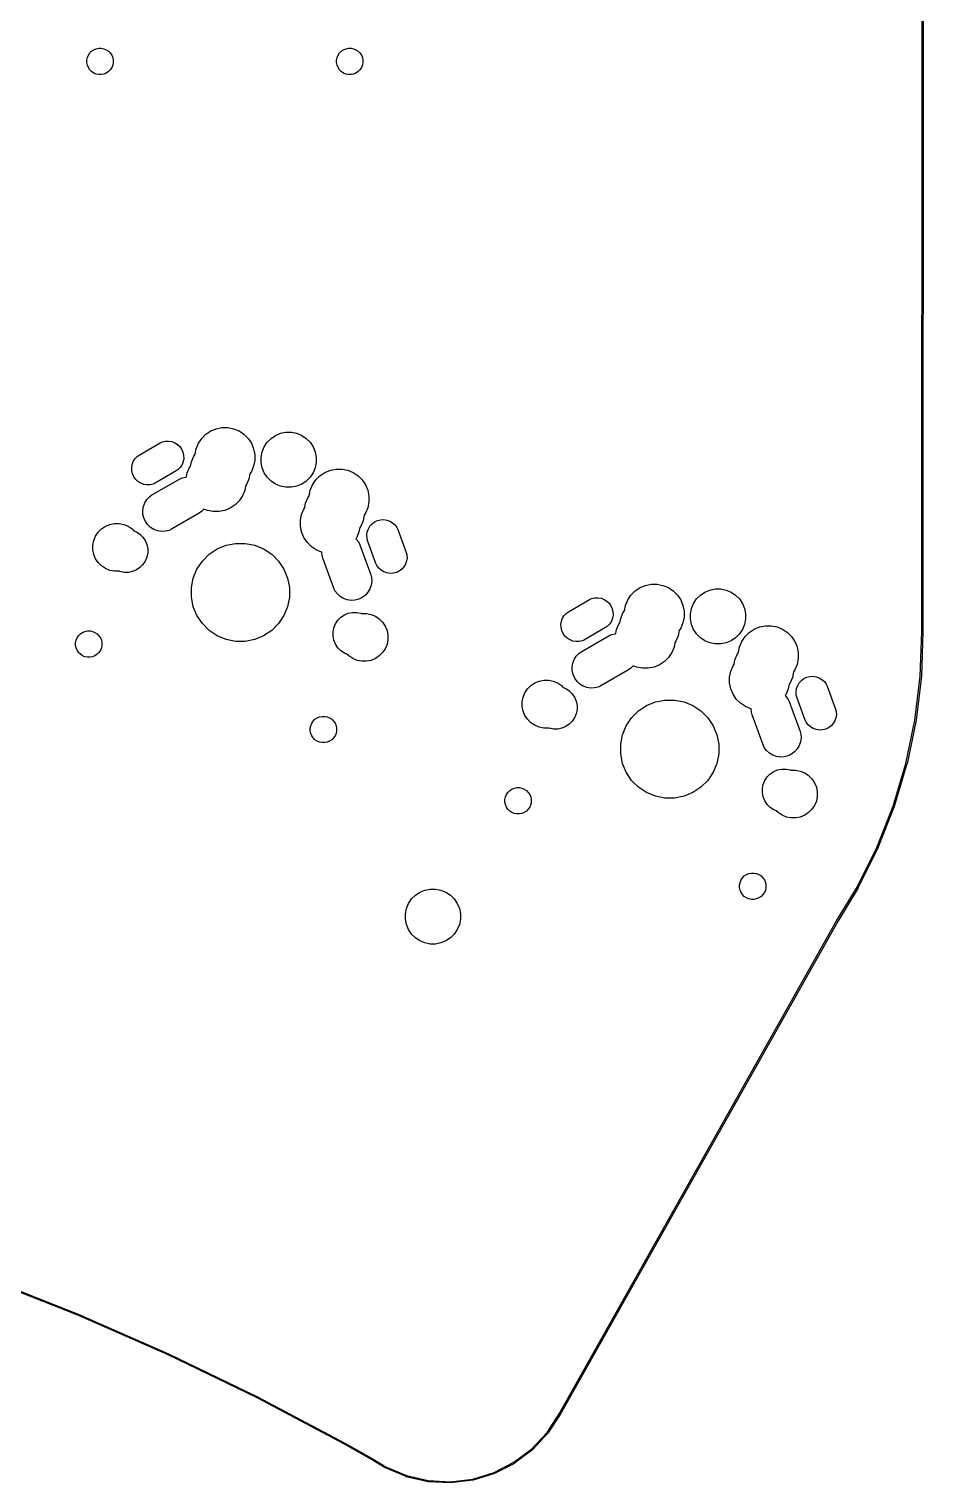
# Model space of a CAD drawing. Extents: x 38 to 192, y -155 to -33.
# Drawn here: x 154.1 to 191.5, y -154.7 to -93.9 of the extents above; entities that cross this region are included whole.
import ezdxf

# ---------------------------------------------------------------- set-up
doc = ezdxf.new("R2010")
doc.units = 0
doc.layers.add('BLACK', color=7, linetype='CONTINUOUS')

msp = doc.modelspace()

# ---------------------------------------------------------------- linework, layer by layer
at = {"layer": 'BLACK', "linetype": 'CONTINUOUS'}
for p, q in [((191.434, -119.091), (191.478, -45.3028)), ((191.528, -45.2982), (191.484, -119.093)), ((156.729, -94.8228), (156.819, -94.7626)), ((156.819, -94.7626), (156.92, -94.7211)), ((156.92, -94.7211), (157.026, -94.7)), ((157.026, -94.7), (157.134, -94.7)), ((157.134, -94.7), (157.24, -94.7211)), ((157.24, -94.7211), (157.341, -94.7626)), ((157.341, -94.7626), (157.431, -94.8228)), ((167.169, -94.8228), (167.259, -94.7626)), ((167.259, -94.7626), (167.36, -94.7211)), ((167.36, -94.7211), (167.466, -94.7)), ((167.466, -94.7), (167.574, -94.7)), ((167.574, -94.7), (167.68, -94.7211)), ((167.68, -94.7211), (167.781, -94.7626)), ((167.781, -94.7626), (167.871, -94.8228)), ((156.53, -95.1958), (156.551, -95.0896)), ((156.53, -95.3042), (156.53, -95.1958)), ((156.551, -95.4104), (156.53, -95.3042)), ((156.551, -95.0896), (156.593, -94.9895)), ((156.593, -95.5105), (156.551, -95.4104)), ((156.593, -94.9895), (156.653, -94.8994)), ((156.653, -94.8994), (156.729, -94.8228)), ((157.431, -94.8228), (157.507, -94.8994)), ((157.507, -94.8994), (157.567, -94.9895)), ((157.567, -94.9895), (157.609, -95.0896)), ((157.609, -95.4104), (157.567, -95.5105)), ((157.609, -95.0896), (157.63, -95.1958)), ((157.63, -95.3042), (157.609, -95.4104)), ((157.63, -95.1958), (157.63, -95.3042)), ((166.97, -95.1958), (166.991, -95.0896)), ((166.97, -95.3042), (166.97, -95.1958)), ((166.991, -95.4104), (166.97, -95.3042)), ((166.991, -95.0896), (167.033, -94.9895)), ((167.033, -95.5105), (166.991, -95.4104)), ((167.033, -94.9895), (167.093, -94.8994)), ((167.093, -94.8994), (167.169, -94.8228)), ((167.871, -94.8228), (167.947, -94.8994)), ((167.947, -94.8994), (168.007, -94.9895)), ((168.007, -94.9895), (168.049, -95.0896)), ((168.049, -95.4104), (168.007, -95.5105)), ((168.049, -95.0896), (168.07, -95.1958)), ((168.07, -95.3042), (168.049, -95.4104)), ((168.07, -95.1958), (168.07, -95.3042)), ((156.653, -95.6006), (156.593, -95.5105)), ((156.729, -95.6772), (156.653, -95.6006)), ((156.819, -95.7374), (156.729, -95.6772)), ((156.92, -95.7789), (156.819, -95.7374)), ((157.026, -95.8), (156.92, -95.7789)), ((157.134, -95.8), (157.026, -95.8)), ((157.24, -95.7789), (157.134, -95.8)), ((157.341, -95.7374), (157.24, -95.7789)), ((157.431, -95.6772), (157.341, -95.7374)), ((157.507, -95.6006), (157.431, -95.6772)), ((157.567, -95.5105), (157.507, -95.6006)), ((167.093, -95.6006), (167.033, -95.5105)), ((167.169, -95.6772), (167.093, -95.6006)), ((167.259, -95.7374), (167.169, -95.6772)), ((167.36, -95.7789), (167.259, -95.7374)), ((167.466, -95.8), (167.36, -95.7789)), ((167.574, -95.8), (167.466, -95.8)), ((167.68, -95.7789), (167.574, -95.8)), ((167.781, -95.7374), (167.68, -95.7789)), ((167.871, -95.6772), (167.781, -95.7374)), ((167.947, -95.6006), (167.871, -95.6772)), ((168.007, -95.5105), (167.947, -95.6006)), ((161.709, -110.7), (161.936, -110.606)), ((161.936, -110.606), (162.178, -110.558)), ((162.178, -110.558), (162.424, -110.558)), ((162.424, -110.558), (162.665, -110.606)), ((162.665, -110.606), (162.893, -110.7)), ((158.714, -111.71), (159.594, -111.202)), ((159.594, -111.202), (159.685, -111.161)), ((159.685, -111.161), (159.814, -111.131)), ((159.814, -111.131), (159.947, -111.127)), ((159.947, -111.127), (160.078, -111.148)), ((160.078, -111.148), (160.203, -111.195)), ((160.203, -111.195), (160.316, -111.265)), ((161.099, -111.443), (161.193, -111.216)), ((161.193, -111.216), (161.33, -111.011)), ((161.33, -111.011), (161.504, -110.837)), ((161.504, -110.837), (161.709, -110.7)), ((162.893, -110.7), (163.097, -110.837)), ((163.097, -110.837), (163.272, -111.011)), ((163.272, -111.011), (163.408, -111.216)), ((163.408, -111.216), (163.503, -111.443)), ((163.949, -111.361), (164.075, -111.173)), ((164.075, -111.173), (164.235, -111.013)), ((164.235, -111.013), (164.423, -110.887)), ((164.423, -110.887), (164.632, -110.8)), ((164.632, -110.8), (164.855, -110.756)), ((164.855, -110.756), (165.081, -110.756)), ((165.081, -110.756), (165.303, -110.8)), ((165.303, -110.8), (165.513, -110.887)), ((165.513, -110.887), (165.701, -111.013)), ((165.701, -111.013), (165.861, -111.173)), ((165.861, -111.173), (165.987, -111.361)), ((158.542, -111.865), (158.633, -111.768)), ((158.633, -111.768), (158.714, -111.71)), ((160.316, -111.265), (160.413, -111.356)), ((160.413, -111.356), (160.49, -111.464)), ((160.49, -111.464), (160.545, -111.585)), ((160.545, -111.585), (160.575, -111.715)), ((160.575, -111.715), (160.58, -111.848)), ((160.9, -111.988), (160.995, -111.761)), ((160.995, -111.761), (161.053, -111.673)), ((161.053, -111.673), (161.099, -111.443)), ((163.503, -111.443), (163.551, -111.685)), ((163.551, -111.685), (163.551, -111.931)), ((163.818, -111.793), (163.862, -111.57)), ((163.818, -112.019), (163.818, -111.793)), ((163.862, -111.57), (163.949, -111.361)), ((165.987, -111.361), (166.074, -111.57)), ((166.074, -111.57), (166.118, -111.793)), ((166.118, -111.793), (166.118, -112.019)), ((158.403, -112.234), (158.425, -112.103)), ((158.408, -112.367), (158.403, -112.234)), ((158.438, -112.496), (158.408, -112.367)), ((158.425, -112.103), (158.472, -111.978)), ((158.472, -111.978), (158.542, -111.865)), ((160.269, -112.371), (159.389, -112.88)), ((160.35, -112.313), (160.269, -112.371)), ((160.441, -112.216), (160.35, -112.313)), ((160.511, -112.103), (160.441, -112.216)), ((160.558, -111.979), (160.511, -112.103)), ((160.58, -111.848), (160.558, -111.979)), ((160.729, -112.458), (160.824, -112.23)), ((160.824, -112.23), (160.864, -112.17)), ((160.864, -112.17), (160.9, -111.988)), ((163.408, -112.4), (163.35, -112.487)), ((163.503, -112.172), (163.408, -112.4)), ((163.551, -111.931), (163.503, -112.172)), ((163.862, -112.241), (163.818, -112.019)), ((163.949, -112.451), (163.862, -112.241)), ((166.074, -112.241), (165.987, -112.451)), ((166.118, -112.019), (166.074, -112.241)), ((166.277, -112.574), (166.482, -112.437)), ((166.482, -112.437), (166.71, -112.343)), ((166.71, -112.343), (166.951, -112.295)), ((166.951, -112.295), (167.197, -112.295)), ((167.197, -112.295), (167.439, -112.343)), ((167.439, -112.343), (167.666, -112.437)), ((167.666, -112.437), (167.871, -112.574)), ((158.493, -112.618), (158.438, -112.496)), ((158.57, -112.726), (158.493, -112.618)), ((158.667, -112.816), (158.57, -112.726)), ((158.78, -112.887), (158.667, -112.816)), ((158.905, -112.934), (158.78, -112.887)), ((159.036, -112.955), (158.905, -112.934)), ((159.169, -112.951), (159.036, -112.955)), ((159.298, -112.921), (159.169, -112.951)), ((159.25, -113.378), (160.402, -112.713)), ((159.389, -112.88), (159.298, -112.921)), ((160.402, -112.713), (160.513, -112.663)), ((160.513, -112.663), (160.672, -112.626)), ((160.672, -112.626), (160.696, -112.625)), ((160.696, -112.625), (160.729, -112.458)), ((163.169, -113.006), (163.133, -113.187)), ((163.21, -112.945), (163.169, -113.006)), ((163.304, -112.717), (163.21, -112.945)), ((163.35, -112.487), (163.304, -112.717)), ((164.075, -112.639), (163.949, -112.451)), ((164.235, -112.799), (164.075, -112.639)), ((164.423, -112.925), (164.235, -112.799)), ((164.632, -113.012), (164.423, -112.925)), ((164.855, -113.056), (164.632, -113.012)), ((165.303, -113.012), (165.081, -113.056)), ((165.513, -112.925), (165.303, -113.012)), ((165.701, -112.799), (165.513, -112.925)), ((165.861, -112.639), (165.701, -112.799)), ((165.987, -112.451), (165.861, -112.639)), ((165.872, -113.18), (165.967, -112.953)), ((165.967, -112.953), (166.103, -112.748)), ((166.103, -112.748), (166.277, -112.574)), ((167.871, -112.574), (168.045, -112.748)), ((168.045, -112.748), (168.182, -112.953)), ((168.182, -112.953), (168.276, -113.18)), ((158.954, -113.706), (159.04, -113.568)), ((159.04, -113.568), (159.151, -113.449)), ((159.151, -113.449), (159.25, -113.378)), ((162.902, -113.619), (162.728, -113.793)), ((163.039, -113.415), (162.902, -113.619)), ((163.133, -113.187), (163.039, -113.415)), ((165.081, -113.056), (164.855, -113.056)), ((165.674, -113.726), (165.768, -113.498)), ((165.768, -113.498), (165.827, -113.411)), ((165.827, -113.411), (165.872, -113.18)), ((168.276, -113.18), (168.324, -113.422)), ((168.324, -113.422), (168.324, -113.668)), ((158.87, -114.018), (158.896, -113.858)), ((158.875, -114.181), (158.87, -114.018)), ((158.912, -114.339), (158.875, -114.181)), ((158.896, -113.858), (158.954, -113.706)), ((161.227, -114.142), (160.075, -114.807)), ((161.326, -114.071), (161.227, -114.142)), ((161.425, -113.966), (161.326, -114.071)), ((161.567, -114.024), (161.425, -113.966)), ((161.808, -114.072), (161.567, -114.024)), ((162.054, -114.072), (161.808, -114.072)), ((162.296, -114.024), (162.054, -114.072)), ((162.523, -113.93), (162.296, -114.024)), ((162.728, -113.793), (162.523, -113.93)), ((165.455, -114.437), (165.503, -114.195)), ((165.503, -114.195), (165.597, -113.968)), ((165.597, -113.968), (165.638, -113.907)), ((165.638, -113.907), (165.674, -113.726)), ((168.124, -114.225), (168.078, -114.455)), ((168.182, -114.137), (168.124, -114.225)), ((168.276, -113.91), (168.182, -114.137)), ((168.324, -113.668), (168.276, -113.91)), ((157.005, -114.931), (157.144, -114.792)), ((157.144, -114.792), (157.308, -114.683)), ((157.308, -114.683), (157.49, -114.607)), ((157.49, -114.607), (157.683, -114.569)), ((157.683, -114.569), (157.88, -114.569)), ((157.88, -114.569), (158.073, -114.607)), ((158.073, -114.607), (158.255, -114.683)), ((158.255, -114.683), (158.419, -114.792)), ((158.419, -114.792), (158.499, -114.872)), ((158.499, -114.872), (158.603, -114.915)), ((158.979, -114.487), (158.912, -114.339)), ((159.074, -114.619), (158.979, -114.487)), ((159.193, -114.73), (159.074, -114.619)), ((159.331, -114.816), (159.193, -114.73)), ((159.483, -114.873), (159.331, -114.816)), ((159.964, -114.858), (159.805, -114.894)), ((160.075, -114.807), (159.964, -114.858)), ((165.455, -114.683), (165.455, -114.437)), ((165.503, -114.925), (165.455, -114.683)), ((167.943, -114.743), (167.907, -114.925)), ((167.984, -114.682), (167.943, -114.743)), ((168.078, -114.455), (167.984, -114.682)), ((168.255, -114.922), (168.299, -114.797)), ((168.299, -114.797), (168.367, -114.682)), ((168.367, -114.682), (168.456, -114.583)), ((168.456, -114.583), (168.562, -114.503)), ((168.562, -114.503), (168.682, -114.446)), ((168.682, -114.446), (168.811, -114.413)), ((168.811, -114.413), (168.943, -114.406)), ((168.943, -114.406), (169.075, -114.424)), ((169.075, -114.424), (169.2, -114.468)), ((169.2, -114.468), (169.315, -114.536)), ((169.315, -114.536), (169.414, -114.625)), ((169.414, -114.625), (169.494, -114.731)), ((169.494, -114.731), (169.537, -114.821)), ((169.537, -114.821), (169.884, -115.776)), ((156.782, -115.47), (156.82, -115.277)), ((156.782, -115.667), (156.782, -115.47)), ((156.82, -115.277), (156.896, -115.095)), ((156.896, -115.095), (157.005, -114.931)), ((158.603, -114.915), (158.75, -115.013)), ((158.75, -115.013), (158.875, -115.139)), ((158.875, -115.139), (158.974, -115.286)), ((158.974, -115.286), (159.042, -115.45)), ((159.042, -115.45), (159.076, -115.624)), ((159.643, -114.9), (159.483, -114.873)), ((159.805, -114.894), (159.643, -114.9)), ((161.979, -115.633), (162.352, -115.479)), ((162.352, -115.479), (162.748, -115.4)), ((162.748, -115.4), (163.152, -115.4)), ((163.152, -115.4), (163.548, -115.479)), ((163.548, -115.479), (163.921, -115.633)), ((165.597, -115.152), (165.503, -114.925)), ((165.734, -115.357), (165.597, -115.152)), ((165.908, -115.531), (165.734, -115.357)), ((167.813, -115.152), (167.779, -115.203)), ((167.779, -115.203), (167.796, -115.219)), ((167.796, -115.219), (167.894, -115.349)), ((167.907, -114.925), (167.813, -115.152)), ((167.894, -115.349), (167.947, -115.459)), ((167.947, -115.459), (168.402, -116.709)), ((168.236, -115.054), (168.255, -114.922)), ((168.243, -115.186), (168.236, -115.054)), ((168.268, -115.283), (168.243, -115.186)), ((168.616, -116.238), (168.268, -115.283)), ((156.82, -115.861), (156.782, -115.667)), ((156.896, -116.043), (156.82, -115.861)), ((157.005, -116.206), (156.896, -116.043)), ((159.042, -115.975), (158.974, -116.139)), ((159.076, -115.801), (159.042, -115.975)), ((159.076, -115.624), (159.076, -115.801)), ((161.358, -116.143), (161.643, -115.858)), ((161.643, -115.858), (161.979, -115.633)), ((163.921, -115.633), (164.257, -115.858)), ((164.257, -115.858), (164.542, -116.143)), ((166.113, -115.668), (165.908, -115.531)), ((166.34, -115.762), (166.113, -115.668)), ((166.358, -115.765), (166.34, -115.762)), ((166.366, -115.905), (166.358, -115.765)), ((166.396, -116.023), (166.366, -115.905)), ((166.851, -117.274), (166.396, -116.023)), ((169.884, -115.776), (169.909, -115.873)), ((169.916, -116.005), (169.898, -116.137)), ((169.909, -115.873), (169.916, -116.005)), ((157.144, -116.346), (157.005, -116.206)), ((157.308, -116.455), (157.144, -116.346)), ((157.49, -116.53), (157.308, -116.455)), ((157.683, -116.569), (157.49, -116.53)), ((157.88, -116.569), (157.683, -116.569)), ((157.888, -116.567), (157.88, -116.569)), ((157.914, -116.578), (157.888, -116.567)), ((158.088, -116.613), (157.914, -116.578)), ((158.265, -116.613), (158.088, -116.613)), ((158.439, -116.578), (158.265, -116.613)), ((158.603, -116.51), (158.439, -116.578)), ((158.75, -116.412), (158.603, -116.51)), ((158.875, -116.286), (158.75, -116.412)), ((158.974, -116.139), (158.875, -116.286)), ((160.979, -116.852), (161.133, -116.479)), ((161.133, -116.479), (161.358, -116.143)), ((164.542, -116.143), (164.767, -116.479)), ((164.767, -116.479), (164.921, -116.852)), ((168.659, -116.328), (168.616, -116.238)), ((168.739, -116.434), (168.659, -116.328)), ((168.838, -116.523), (168.739, -116.434)), ((168.952, -116.591), (168.838, -116.523)), ((169.078, -116.635), (168.952, -116.591)), ((169.209, -116.653), (169.078, -116.635)), ((169.342, -116.646), (169.209, -116.653)), ((169.471, -116.613), (169.342, -116.646)), ((169.591, -116.556), (169.471, -116.613)), ((169.697, -116.476), (169.591, -116.556)), ((169.786, -116.377), (169.697, -116.476)), ((169.853, -116.263), (169.786, -116.377)), ((169.898, -116.137), (169.853, -116.263)), ((160.9, -117.248), (160.979, -116.852)), ((160.9, -117.652), (160.9, -117.248)), ((164.921, -116.852), (165, -117.248)), ((165, -117.248), (165, -117.652)), ((166.904, -117.384), (166.851, -117.274)), ((168.418, -117.151), (168.364, -117.304)), ((168.402, -116.709), (168.432, -116.827)), ((168.441, -116.99), (168.418, -117.151)), ((168.432, -116.827), (168.441, -116.99)), ((179.454, -117.387), (179.659, -117.25)), ((179.659, -117.25), (179.886, -117.156)), ((179.886, -117.156), (180.128, -117.108)), ((180.128, -117.108), (180.374, -117.108)), ((180.374, -117.108), (180.615, -117.156)), ((180.615, -117.156), (180.843, -117.25)), ((180.843, -117.25), (181.047, -117.387)), ((160.979, -118.048), (160.9, -117.652)), ((165, -117.652), (164.921, -118.048)), ((167.002, -117.514), (166.904, -117.384)), ((167.123, -117.622), (167.002, -117.514)), ((167.262, -117.705), (167.123, -117.622)), ((167.416, -117.759), (167.262, -117.705)), ((167.577, -117.782), (167.416, -117.759)), ((167.739, -117.773), (167.577, -117.782)), ((167.896, -117.733), (167.739, -117.773)), ((168.043, -117.662), (167.896, -117.733)), ((168.173, -117.565), (168.043, -117.662)), ((168.281, -117.444), (168.173, -117.565)), ((168.364, -117.304), (168.281, -117.444)), ((176.664, -118.26), (177.544, -117.752)), ((177.544, -117.752), (177.635, -117.711)), ((177.635, -117.711), (177.764, -117.681)), ((177.764, -117.681), (177.897, -117.677)), ((177.897, -117.677), (178.028, -117.698)), ((178.028, -117.698), (178.153, -117.745)), ((178.153, -117.745), (178.266, -117.815)), ((178.266, -117.815), (178.363, -117.906)), ((178.363, -117.906), (178.44, -118.014)), ((179.049, -117.993), (179.143, -117.766)), ((179.143, -117.766), (179.28, -117.561)), ((179.28, -117.561), (179.454, -117.387)), ((181.047, -117.387), (181.222, -117.561)), ((181.222, -117.561), (181.358, -117.766)), ((181.358, -117.766), (181.453, -117.993)), ((181.812, -118.12), (181.899, -117.911)), ((181.899, -117.911), (182.025, -117.723)), ((182.025, -117.723), (182.185, -117.563)), ((182.185, -117.563), (182.373, -117.437)), ((182.373, -117.437), (182.582, -117.35)), ((182.582, -117.35), (182.805, -117.306)), ((182.805, -117.306), (183.031, -117.306)), ((183.031, -117.306), (183.253, -117.35)), ((183.253, -117.35), (183.463, -117.437)), ((183.463, -117.437), (183.651, -117.563)), ((183.651, -117.563), (183.811, -117.723)), ((183.811, -117.723), (183.937, -117.911)), ((183.937, -117.911), (184.024, -118.12)), ((161.133, -118.421), (160.979, -118.048)), ((161.358, -118.757), (161.133, -118.421)), ((164.767, -118.421), (164.542, -118.757)), ((164.921, -118.048), (164.767, -118.421)), ((167.025, -118.614), (167.15, -118.488)), ((167.15, -118.488), (167.297, -118.39)), ((167.297, -118.39), (167.461, -118.322)), ((167.461, -118.322), (167.635, -118.287)), ((167.635, -118.287), (167.812, -118.287)), ((167.812, -118.287), (167.986, -118.322)), ((167.986, -118.322), (168.012, -118.333)), ((168.012, -118.333), (168.02, -118.331)), ((168.02, -118.331), (168.217, -118.331)), ((168.217, -118.331), (168.41, -118.37)), ((168.41, -118.37), (168.592, -118.445)), ((168.592, -118.445), (168.756, -118.554)), ((176.422, -118.528), (176.492, -118.415)), ((176.492, -118.415), (176.583, -118.318)), ((176.583, -118.318), (176.664, -118.26)), ((178.44, -118.014), (178.495, -118.135)), ((178.495, -118.135), (178.525, -118.265)), ((178.53, -118.398), (178.508, -118.529)), ((178.525, -118.265), (178.53, -118.398)), ((178.85, -118.538), (178.945, -118.311)), ((178.945, -118.311), (179.003, -118.223)), ((179.003, -118.223), (179.049, -117.993)), ((181.453, -117.993), (181.501, -118.235)), ((181.501, -118.481), (181.453, -118.722)), ((181.501, -118.235), (181.501, -118.481)), ((181.768, -118.343), (181.812, -118.12)), ((181.768, -118.569), (181.768, -118.343)), ((184.024, -118.12), (184.068, -118.343)), ((184.068, -118.343), (184.068, -118.569)), ((156.258, -119.184), (156.348, -119.124)), ((156.348, -119.124), (156.448, -119.082)), ((156.448, -119.082), (156.554, -119.061)), ((156.554, -119.061), (156.662, -119.061)), ((156.662, -119.061), (156.769, -119.082)), ((156.769, -119.082), (156.869, -119.124)), ((156.869, -119.124), (156.959, -119.184)), ((161.643, -119.042), (161.358, -118.757)), ((161.979, -119.267), (161.643, -119.042)), ((164.257, -119.042), (163.921, -119.267)), ((164.542, -118.757), (164.257, -119.042)), ((166.824, -119.099), (166.858, -118.925)), ((166.824, -119.276), (166.824, -119.099)), ((166.858, -118.925), (166.926, -118.761)), ((166.926, -118.761), (167.025, -118.614)), ((168.756, -118.554), (168.895, -118.694)), ((168.895, -118.694), (169.004, -118.857)), ((169.004, -118.857), (169.08, -119.039)), ((169.08, -119.039), (169.118, -119.233)), ((176.353, -118.784), (176.375, -118.653)), ((176.358, -118.917), (176.353, -118.784)), ((176.388, -119.046), (176.358, -118.917)), ((176.375, -118.653), (176.422, -118.528)), ((176.443, -119.168), (176.388, -119.046)), ((178.219, -118.921), (177.339, -119.43)), ((178.3, -118.863), (178.219, -118.921)), ((178.391, -118.766), (178.3, -118.863)), ((178.461, -118.653), (178.391, -118.766)), ((178.508, -118.529), (178.461, -118.653)), ((178.646, -119.175), (178.679, -119.008)), ((178.679, -119.008), (178.774, -118.78)), ((178.774, -118.78), (178.814, -118.72)), ((178.814, -118.72), (178.85, -118.538)), ((181.3, -119.037), (181.254, -119.267)), ((181.358, -118.95), (181.3, -119.037)), ((181.453, -118.722), (181.358, -118.95)), ((181.812, -118.791), (181.768, -118.569)), ((181.899, -119.001), (181.812, -118.791)), ((182.025, -119.189), (181.899, -119.001)), ((183.937, -119.001), (183.811, -119.189)), ((184.024, -118.791), (183.937, -119.001)), ((184.068, -118.569), (184.024, -118.791)), ((184.053, -119.298), (184.227, -119.124)), ((184.227, -119.124), (184.432, -118.987)), ((184.432, -118.987), (184.66, -118.893)), ((184.66, -118.893), (184.901, -118.845)), ((184.901, -118.845), (185.147, -118.845)), ((185.147, -118.845), (185.389, -118.893)), ((185.389, -118.893), (185.616, -118.987)), ((185.616, -118.987), (185.821, -119.124)), ((185.821, -119.124), (185.995, -119.298)), ((191.371, -120.946), (191.434, -119.091)), ((191.484, -119.093), (191.421, -120.949)), ((191.484, -119.093), (191.484, -119.093)), ((156.058, -119.557), (156.079, -119.451)), ((156.058, -119.666), (156.058, -119.557)), ((156.079, -119.772), (156.058, -119.666)), ((156.079, -119.451), (156.121, -119.351)), ((156.121, -119.351), (156.181, -119.261)), ((156.181, -119.261), (156.258, -119.184)), ((156.959, -119.184), (157.036, -119.261)), ((157.036, -119.261), (157.096, -119.351)), ((157.096, -119.351), (157.137, -119.451)), ((157.137, -119.451), (157.158, -119.557)), ((157.158, -119.666), (157.137, -119.772)), ((157.158, -119.557), (157.158, -119.666)), ((162.352, -119.421), (161.979, -119.267)), ((162.748, -119.5), (162.352, -119.421)), ((163.152, -119.5), (162.748, -119.5)), ((163.548, -119.421), (163.152, -119.5)), ((163.921, -119.267), (163.548, -119.421)), ((166.858, -119.45), (166.824, -119.276)), ((166.926, -119.614), (166.858, -119.45)), ((167.025, -119.761), (166.926, -119.614)), ((169.08, -119.623), (169.004, -119.805)), ((169.118, -119.43), (169.08, -119.623)), ((169.118, -119.233), (169.118, -119.43)), ((176.52, -119.276), (176.443, -119.168)), ((176.617, -119.366), (176.52, -119.276)), ((176.73, -119.437), (176.617, -119.366)), ((176.855, -119.484), (176.73, -119.437)), ((176.986, -119.505), (176.855, -119.484)), ((177.119, -119.501), (176.986, -119.505)), ((177.248, -119.471), (177.119, -119.501)), ((177.2, -119.928), (178.352, -119.263)), ((177.339, -119.43), (177.248, -119.471)), ((178.352, -119.263), (178.463, -119.213)), ((178.463, -119.213), (178.622, -119.176)), ((178.622, -119.176), (178.646, -119.175)), ((181.119, -119.556), (181.083, -119.737)), ((181.16, -119.495), (181.119, -119.556)), ((181.254, -119.267), (181.16, -119.495)), ((182.185, -119.349), (182.025, -119.189)), ((182.373, -119.475), (182.185, -119.349)), ((182.582, -119.562), (182.373, -119.475)), ((182.805, -119.606), (182.582, -119.562)), ((183.031, -119.606), (182.805, -119.606)), ((183.253, -119.562), (183.031, -119.606)), ((183.463, -119.475), (183.253, -119.562)), ((183.651, -119.349), (183.463, -119.475)), ((183.811, -119.189), (183.651, -119.349)), ((183.777, -119.961), (183.822, -119.73)), ((183.822, -119.73), (183.917, -119.503)), ((183.917, -119.503), (184.053, -119.298)), ((185.995, -119.298), (186.132, -119.503)), ((186.132, -119.503), (186.226, -119.73)), ((186.226, -119.73), (186.274, -119.972)), ((156.121, -119.872), (156.079, -119.772)), ((156.181, -119.962), (156.121, -119.872)), ((156.258, -120.039), (156.181, -119.962)), ((156.348, -120.099), (156.258, -120.039)), ((156.448, -120.14), (156.348, -120.099)), ((156.554, -120.161), (156.448, -120.14)), ((156.662, -120.161), (156.554, -120.161)), ((156.769, -120.14), (156.662, -120.161)), ((156.869, -120.099), (156.769, -120.14)), ((156.959, -120.039), (156.869, -120.099)), ((157.036, -119.962), (156.959, -120.039)), ((157.096, -119.872), (157.036, -119.962)), ((157.137, -119.772), (157.096, -119.872)), ((167.15, -119.887), (167.025, -119.761)), ((167.297, -119.985), (167.15, -119.887)), ((167.401, -120.028), (167.297, -119.985)), ((167.481, -120.108), (167.401, -120.028)), ((167.645, -120.217), (167.481, -120.108)), ((167.827, -120.293), (167.645, -120.217)), ((168.02, -120.331), (167.827, -120.293)), ((168.217, -120.331), (168.02, -120.331)), ((168.41, -120.293), (168.217, -120.331)), ((168.592, -120.217), (168.41, -120.293)), ((168.756, -120.108), (168.592, -120.217)), ((168.895, -119.969), (168.756, -120.108)), ((169.004, -119.805), (168.895, -119.969)), ((176.846, -120.408), (176.904, -120.256)), ((176.904, -120.256), (176.99, -120.118)), ((176.99, -120.118), (177.101, -119.999)), ((177.101, -119.999), (177.2, -119.928)), ((180.852, -120.169), (180.678, -120.343)), ((180.989, -119.965), (180.852, -120.169)), ((181.083, -119.737), (180.989, -119.965)), ((183.588, -120.457), (183.624, -120.276)), ((183.624, -120.276), (183.718, -120.048)), ((183.718, -120.048), (183.777, -119.961)), ((186.274, -120.218), (186.226, -120.46)), ((186.274, -119.972), (186.274, -120.218)), ((176.82, -120.568), (176.846, -120.408)), ((176.825, -120.731), (176.82, -120.568)), ((176.862, -120.889), (176.825, -120.731)), ((176.929, -121.037), (176.862, -120.889)), ((179.177, -120.692), (178.025, -121.357)), ((179.276, -120.621), (179.177, -120.692)), ((179.375, -120.516), (179.276, -120.621)), ((179.517, -120.574), (179.375, -120.516)), ((179.758, -120.622), (179.517, -120.574)), ((180.004, -120.622), (179.758, -120.622)), ((180.246, -120.574), (180.004, -120.622)), ((180.473, -120.48), (180.246, -120.574)), ((180.678, -120.343), (180.473, -120.48)), ((183.405, -120.987), (183.453, -120.745)), ((183.453, -120.745), (183.547, -120.518)), ((183.547, -120.518), (183.588, -120.457)), ((186.074, -120.775), (186.028, -121.005)), ((186.132, -120.687), (186.074, -120.775)), ((186.226, -120.46), (186.132, -120.687)), ((191.15, -122.788), (191.371, -120.946)), ((191.421, -120.949), (191.421, -120.95)), ((191.421, -120.95), (191.421, -120.951)), ((174.846, -121.645), (174.955, -121.481)), ((174.955, -121.481), (175.094, -121.342)), ((175.094, -121.342), (175.258, -121.233)), ((175.258, -121.233), (175.44, -121.157)), ((175.44, -121.157), (175.633, -121.119)), ((175.633, -121.119), (175.83, -121.119)), ((175.83, -121.119), (176.023, -121.157)), ((176.023, -121.157), (176.205, -121.233)), ((176.205, -121.233), (176.369, -121.342)), ((176.369, -121.342), (176.449, -121.422)), ((176.449, -121.422), (176.553, -121.465)), ((176.553, -121.465), (176.7, -121.563)), ((177.024, -121.169), (176.929, -121.037)), ((177.143, -121.28), (177.024, -121.169)), ((177.281, -121.366), (177.143, -121.28)), ((177.433, -121.423), (177.281, -121.366)), ((177.593, -121.45), (177.433, -121.423)), ((177.755, -121.444), (177.593, -121.45)), ((177.914, -121.408), (177.755, -121.444)), ((178.025, -121.357), (177.914, -121.408)), ((183.405, -121.233), (183.405, -120.987)), ((183.453, -121.475), (183.405, -121.233)), ((183.547, -121.702), (183.453, -121.475)), ((185.857, -121.475), (185.763, -121.702)), ((185.893, -121.293), (185.857, -121.475)), ((185.934, -121.232), (185.893, -121.293)), ((186.028, -121.005), (185.934, -121.232)), ((186.186, -121.604), (186.205, -121.472)), ((186.205, -121.472), (186.249, -121.347)), ((186.249, -121.347), (186.317, -121.232)), ((186.317, -121.232), (186.406, -121.133)), ((186.406, -121.133), (186.512, -121.053)), ((186.512, -121.053), (186.632, -120.996)), ((186.632, -120.996), (186.761, -120.963)), ((186.761, -120.963), (186.893, -120.956)), ((186.893, -120.956), (187.025, -120.974)), ((187.025, -120.974), (187.15, -121.018)), ((187.15, -121.018), (187.265, -121.086)), ((187.265, -121.086), (187.364, -121.175)), ((187.364, -121.175), (187.444, -121.281)), ((187.444, -121.281), (187.487, -121.371)), ((187.487, -121.371), (187.834, -122.326)), ((191.421, -120.951), (191.199, -122.795)), ((191.421, -120.951), (191.421, -120.951)), ((174.732, -122.02), (174.77, -121.827)), ((174.732, -122.217), (174.732, -122.02)), ((174.77, -121.827), (174.846, -121.645)), ((176.7, -121.563), (176.825, -121.689)), ((176.825, -121.689), (176.924, -121.836)), ((176.924, -121.836), (176.992, -122)), ((176.992, -122), (177.026, -122.174)), ((179.929, -122.183), (180.302, -122.029)), ((180.302, -122.029), (180.698, -121.95)), ((180.698, -121.95), (181.102, -121.95)), ((181.102, -121.95), (181.498, -122.029)), ((181.498, -122.029), (181.871, -122.183)), ((183.684, -121.907), (183.547, -121.702)), ((183.858, -122.081), (183.684, -121.907)), ((184.063, -122.218), (183.858, -122.081)), ((185.763, -121.702), (185.729, -121.753)), ((185.729, -121.753), (185.746, -121.769)), ((185.746, -121.769), (185.844, -121.899)), ((185.844, -121.899), (185.897, -122.009)), ((185.897, -122.009), (186.352, -123.259)), ((186.193, -121.736), (186.186, -121.604)), ((186.218, -121.833), (186.193, -121.736)), ((186.566, -122.788), (186.218, -121.833)), ((165.991, -122.831), (166.068, -122.755)), ((166.068, -122.755), (166.158, -122.695)), ((166.158, -122.695), (166.258, -122.653)), ((166.258, -122.653), (166.365, -122.632)), ((166.365, -122.632), (166.473, -122.632)), ((166.473, -122.632), (166.579, -122.653)), ((166.579, -122.653), (166.679, -122.695)), ((166.679, -122.695), (166.769, -122.755)), ((166.769, -122.755), (166.846, -122.831)), ((174.77, -122.411), (174.732, -122.217)), ((174.846, -122.593), (174.77, -122.411)), ((174.955, -122.756), (174.846, -122.593)), ((175.094, -122.896), (174.955, -122.756)), ((176.924, -122.689), (176.825, -122.836)), ((176.992, -122.525), (176.924, -122.689)), ((177.026, -122.351), (176.992, -122.525)), ((177.026, -122.174), (177.026, -122.351)), ((179.083, -123.029), (179.308, -122.693)), ((179.308, -122.693), (179.593, -122.408)), ((179.593, -122.408), (179.929, -122.183)), ((181.871, -122.183), (182.207, -122.408)), ((182.207, -122.408), (182.492, -122.693)), ((182.492, -122.693), (182.717, -123.029)), ((184.29, -122.312), (184.063, -122.218)), ((184.308, -122.315), (184.29, -122.312)), ((184.316, -122.455), (184.308, -122.315)), ((184.346, -122.573), (184.316, -122.455)), ((184.801, -123.824), (184.346, -122.573)), ((187.848, -122.687), (187.803, -122.813)), ((187.834, -122.326), (187.859, -122.423)), ((187.866, -122.555), (187.848, -122.687)), ((187.859, -122.423), (187.866, -122.555)), ((165.869, -123.128), (165.89, -123.022)), ((165.869, -123.236), (165.869, -123.128)), ((165.89, -123.342), (165.869, -123.236)), ((165.89, -123.022), (165.931, -122.922)), ((165.931, -123.443), (165.89, -123.342)), ((165.931, -122.922), (165.991, -122.831)), ((166.846, -122.831), (166.906, -122.922)), ((166.906, -122.922), (166.948, -123.022)), ((166.948, -123.342), (166.906, -123.443)), ((166.948, -123.022), (166.969, -123.128)), ((166.969, -123.236), (166.948, -123.342)), ((166.969, -123.128), (166.969, -123.236)), ((175.258, -123.005), (175.094, -122.896)), ((175.44, -123.08), (175.258, -123.005)), ((175.633, -123.119), (175.44, -123.08)), ((175.83, -123.119), (175.633, -123.119)), ((175.838, -123.117), (175.83, -123.119)), ((175.864, -123.128), (175.838, -123.117)), ((176.038, -123.163), (175.864, -123.128)), ((176.215, -123.163), (176.038, -123.163)), ((176.389, -123.128), (176.215, -123.163)), ((176.553, -123.06), (176.389, -123.128)), ((176.7, -122.962), (176.553, -123.06)), ((176.825, -122.836), (176.7, -122.962)), ((178.929, -123.402), (179.083, -123.029)), ((182.717, -123.029), (182.871, -123.402)), ((186.352, -123.259), (186.382, -123.377)), ((186.382, -123.377), (186.391, -123.54)), ((186.609, -122.878), (186.566, -122.788)), ((186.689, -122.984), (186.609, -122.878)), ((186.788, -123.073), (186.689, -122.984)), ((186.902, -123.141), (186.788, -123.073)), ((187.028, -123.185), (186.902, -123.141)), ((187.159, -123.203), (187.028, -123.185)), ((187.292, -123.196), (187.159, -123.203)), ((187.421, -123.163), (187.292, -123.196)), ((187.541, -123.106), (187.421, -123.163)), ((187.647, -123.026), (187.541, -123.106)), ((187.736, -122.927), (187.647, -123.026)), ((187.803, -122.813), (187.736, -122.927)), ((190.772, -124.605), (191.15, -122.788)), ((191.199, -122.797), (190.821, -124.616)), ((191.199, -122.795), (191.199, -122.797)), ((191.199, -122.797), (191.199, -122.797)), ((191.199, -122.797), (191.199, -122.797)), ((165.991, -123.533), (165.931, -123.443)), ((166.068, -123.609), (165.991, -123.533)), ((166.158, -123.669), (166.068, -123.609)), ((166.258, -123.711), (166.158, -123.669)), ((166.365, -123.732), (166.258, -123.711)), ((166.473, -123.732), (166.365, -123.732)), ((166.579, -123.711), (166.473, -123.732)), ((166.679, -123.669), (166.579, -123.711)), ((166.769, -123.609), (166.679, -123.669)), ((166.846, -123.533), (166.769, -123.609)), ((166.906, -123.443), (166.846, -123.533)), ((178.85, -123.798), (178.929, -123.402)), ((178.85, -124.202), (178.85, -123.798)), ((182.871, -123.402), (182.95, -123.798)), ((182.95, -123.798), (182.95, -124.202)), ((184.854, -123.934), (184.801, -123.824)), ((184.952, -124.064), (184.854, -123.934)), ((186.314, -123.854), (186.231, -123.994)), ((186.368, -123.701), (186.314, -123.854)), ((186.391, -123.54), (186.368, -123.701)), ((178.929, -124.598), (178.85, -124.202)), ((182.95, -124.202), (182.871, -124.598)), ((185.073, -124.172), (184.952, -124.064)), ((185.212, -124.255), (185.073, -124.172)), ((185.366, -124.309), (185.212, -124.255)), ((185.527, -124.332), (185.366, -124.309)), ((185.689, -124.323), (185.527, -124.332)), ((185.846, -124.283), (185.689, -124.323)), ((185.993, -124.212), (185.846, -124.283)), ((186.123, -124.115), (185.993, -124.212)), ((186.231, -123.994), (186.123, -124.115)), ((179.083, -124.971), (178.929, -124.598)), ((179.308, -125.307), (179.083, -124.971)), ((182.717, -124.971), (182.492, -125.307)), ((182.871, -124.598), (182.717, -124.971)), ((184.876, -125.311), (184.975, -125.164)), ((184.975, -125.164), (185.1, -125.038)), ((185.1, -125.038), (185.247, -124.94)), ((185.247, -124.94), (185.411, -124.872)), ((185.411, -124.872), (185.585, -124.837)), ((185.585, -124.837), (185.762, -124.837)), ((185.762, -124.837), (185.936, -124.872)), ((185.936, -124.872), (185.962, -124.883)), ((185.962, -124.883), (185.97, -124.881)), ((185.97, -124.881), (186.167, -124.881)), ((186.167, -124.881), (186.36, -124.92)), ((186.36, -124.92), (186.542, -124.995)), ((186.542, -124.995), (186.706, -125.104)), ((186.706, -125.104), (186.845, -125.244)), ((190.241, -126.382), (190.772, -124.605)), ((190.82, -124.618), (190.288, -126.398)), ((190.821, -124.617), (190.82, -124.618)), ((190.82, -124.618), (190.82, -124.618)), ((190.821, -124.616), (190.821, -124.617)), ((174.071, -125.901), (174.131, -125.811)), ((174.131, -125.811), (174.208, -125.734)), ((174.208, -125.734), (174.298, -125.674)), ((174.298, -125.674), (174.398, -125.632)), ((174.398, -125.632), (174.504, -125.611)), ((174.504, -125.611), (174.612, -125.611)), ((174.612, -125.611), (174.719, -125.632)), ((174.719, -125.632), (174.819, -125.674)), ((174.819, -125.674), (174.909, -125.734)), ((174.909, -125.734), (174.986, -125.811)), ((174.986, -125.811), (175.046, -125.901)), ((179.593, -125.592), (179.308, -125.307)), ((179.929, -125.817), (179.593, -125.592)), ((182.207, -125.592), (181.871, -125.817)), ((182.492, -125.307), (182.207, -125.592)), ((184.774, -125.649), (184.808, -125.475)), ((184.774, -125.826), (184.774, -125.649)), ((184.808, -125.475), (184.876, -125.311)), ((186.845, -125.244), (186.954, -125.407)), ((186.954, -125.407), (187.03, -125.589)), ((187.03, -125.589), (187.068, -125.783)), ((187.068, -125.783), (187.068, -125.98)), ((174.008, -126.107), (174.029, -126.001)), ((174.008, -126.216), (174.008, -126.107)), ((174.029, -126.322), (174.008, -126.216)), ((174.029, -126.001), (174.071, -125.901)), ((174.071, -126.422), (174.029, -126.322)), ((175.046, -125.901), (175.087, -126.001)), ((175.087, -126.322), (175.046, -126.422)), ((175.087, -126.001), (175.108, -126.107)), ((175.108, -126.216), (175.087, -126.322)), ((175.108, -126.107), (175.108, -126.216)), ((180.302, -125.971), (179.929, -125.817)), ((180.698, -126.05), (180.302, -125.971)), ((181.102, -126.05), (180.698, -126.05)), ((181.498, -125.971), (181.102, -126.05)), ((181.871, -125.817), (181.498, -125.971)), ((184.808, -126), (184.774, -125.826)), ((184.876, -126.164), (184.808, -126)), ((184.975, -126.311), (184.876, -126.164)), ((185.1, -126.437), (184.975, -126.311)), ((186.954, -126.355), (186.845, -126.519)), ((187.03, -126.173), (186.954, -126.355)), ((187.068, -125.98), (187.03, -126.173)), ((189.559, -128.108), (190.241, -126.382)), ((190.288, -126.4), (189.606, -128.127)), ((190.288, -126.398), (190.288, -126.399)), ((190.288, -126.399), (190.288, -126.399)), ((190.288, -126.399), (190.288, -126.4)), ((174.131, -126.512), (174.071, -126.422)), ((174.208, -126.589), (174.131, -126.512)), ((174.298, -126.649), (174.208, -126.589)), ((174.398, -126.69), (174.298, -126.649)), ((174.504, -126.711), (174.398, -126.69)), ((174.612, -126.711), (174.504, -126.711)), ((174.719, -126.69), (174.612, -126.711)), ((174.819, -126.649), (174.719, -126.69)), ((174.909, -126.589), (174.819, -126.649)), ((174.986, -126.512), (174.909, -126.589)), ((175.046, -126.422), (174.986, -126.512)), ((185.247, -126.535), (185.1, -126.437)), ((185.351, -126.578), (185.247, -126.535)), ((185.431, -126.658), (185.351, -126.578)), ((185.595, -126.767), (185.431, -126.658)), ((185.777, -126.843), (185.595, -126.767)), ((185.97, -126.881), (185.777, -126.843)), ((186.167, -126.881), (185.97, -126.881)), ((186.36, -126.843), (186.167, -126.881)), ((186.542, -126.767), (186.36, -126.843)), ((186.706, -126.658), (186.542, -126.767)), ((186.845, -126.519), (186.706, -126.658)), ((188.733, -129.769), (189.559, -128.108)), ((189.605, -128.129), (188.778, -129.792)), ((189.606, -128.127), (189.605, -128.127)), ((189.605, -128.127), (189.605, -128.129)), ((189.605, -128.129), (189.605, -128.129)), ((189.605, -128.129), (189.605, -128.129)), ((189.606, -128.127), (189.606, -128.127)), ((183.881, -129.472), (183.941, -129.381)), ((183.941, -129.381), (184.018, -129.305)), ((184.018, -129.305), (184.108, -129.245)), ((184.108, -129.245), (184.208, -129.203)), ((184.208, -129.203), (184.315, -129.182)), ((184.315, -129.182), (184.423, -129.182)), ((184.423, -129.182), (184.529, -129.203)), ((184.529, -129.203), (184.629, -129.245)), ((184.629, -129.245), (184.719, -129.305)), ((184.719, -129.305), (184.796, -129.381)), ((184.796, -129.381), (184.856, -129.472)), ((170.267, -130.107), (170.455, -129.981)), ((170.455, -129.981), (170.665, -129.894)), ((170.665, -129.894), (170.887, -129.85)), ((170.887, -129.85), (171.113, -129.85)), ((171.113, -129.85), (171.335, -129.894)), ((171.335, -129.894), (171.545, -129.981)), ((171.545, -129.981), (171.733, -130.107)), ((183.819, -129.678), (183.84, -129.572)), ((183.819, -129.786), (183.819, -129.678)), ((183.84, -129.892), (183.819, -129.786)), ((183.84, -129.572), (183.881, -129.472)), ((183.881, -129.993), (183.84, -129.892)), ((183.941, -130.083), (183.881, -129.993)), ((184.856, -129.993), (184.796, -130.083)), ((184.856, -129.472), (184.898, -129.572)), ((184.898, -129.892), (184.856, -129.993)), ((184.898, -129.572), (184.919, -129.678)), ((184.919, -129.786), (184.898, -129.892)), ((184.919, -129.678), (184.919, -129.786)), ((187.879, -131.186), (188.733, -129.769)), ((188.777, -129.794), (187.922, -131.213)), ((188.778, -129.792), (188.777, -129.792)), ((188.777, -129.792), (188.777, -129.794)), ((188.777, -129.794), (188.777, -129.794)), ((188.777, -129.794), (188.777, -129.794)), ((188.778, -129.792), (188.778, -129.792)), ((188.778, -129.792), (188.778, -129.792)), ((169.85, -130.887), (169.894, -130.665)), ((169.894, -130.665), (169.981, -130.455)), ((169.981, -130.455), (170.107, -130.267)), ((170.107, -130.267), (170.267, -130.107)), ((171.733, -130.107), (171.893, -130.267)), ((171.893, -130.267), (172.019, -130.455)), ((172.019, -130.455), (172.106, -130.665)), ((172.106, -130.665), (172.15, -130.887)), ((184.018, -130.159), (183.941, -130.083)), ((184.108, -130.219), (184.018, -130.159)), ((184.208, -130.261), (184.108, -130.219)), ((184.315, -130.282), (184.208, -130.261)), ((184.423, -130.282), (184.315, -130.282)), ((184.529, -130.261), (184.423, -130.282)), ((184.629, -130.219), (184.529, -130.261)), ((184.719, -130.159), (184.629, -130.219)), ((184.796, -130.083), (184.719, -130.159)), ((169.85, -131.113), (169.85, -130.887)), ((169.894, -131.335), (169.85, -131.113)), ((172.15, -131.113), (172.106, -131.335)), ((172.15, -130.887), (172.15, -131.113)), ((176.279, -151.787), (187.879, -131.187)), ((187.922, -131.213), (176.321, -151.813)), ((187.879, -131.187), (187.879, -131.186)), ((169.981, -131.545), (169.894, -131.335)), ((170.107, -131.733), (169.981, -131.545)), ((170.267, -131.893), (170.107, -131.733)), ((171.893, -131.733), (171.733, -131.893)), ((172.019, -131.545), (171.893, -131.733)), ((172.106, -131.335), (172.019, -131.545)), ((170.455, -132.019), (170.267, -131.893)), ((170.665, -132.106), (170.455, -132.019)), ((170.887, -132.15), (170.665, -132.106)), ((171.113, -132.15), (170.887, -132.15)), ((171.335, -132.106), (171.113, -132.15)), ((171.545, -132.019), (171.335, -132.106)), ((171.733, -131.893), (171.545, -132.019)), ((156.147, -147.667), (152.307, -146.146)), ((152.325, -146.1), (156.166, -147.621)), ((159.928, -149.327), (156.147, -147.667)), ((156.166, -147.621), (156.166, -147.621)), ((156.166, -147.621), (156.166, -147.621)), ((156.166, -147.621), (156.167, -147.621)), ((156.167, -147.621), (159.949, -149.282)), ((163.646, -151.125), (159.928, -149.327)), ((159.949, -149.282), (159.949, -149.282)), ((159.949, -149.282), (159.949, -149.282)), ((159.949, -149.282), (159.949, -149.282)), ((159.949, -149.282), (163.668, -151.08)), ((167.296, -153.058), (163.646, -151.125)), ((163.668, -151.08), (163.669, -151.08)), ((163.669, -151.08), (163.669, -151.081)), ((163.669, -151.081), (163.669, -151.081)), ((163.669, -151.081), (167.319, -153.014)), ((175.77, -152.572), (176.279, -151.787)), ((176.321, -151.814), (175.81, -152.601)), ((176.321, -151.813), (176.321, -151.814)), ((168.434, -153.696), (167.296, -153.058)), ((167.319, -153.014), (167.32, -153.014)), ((167.32, -153.014), (167.32, -153.014)), ((167.32, -153.014), (168.459, -153.653)), ((175.133, -153.255), (175.77, -152.572)), ((175.808, -152.604), (175.168, -153.29)), ((175.81, -152.601), (175.808, -152.604)), ((175.81, -152.601), (175.81, -152.601)), ((169.008, -154.049), (168.434, -153.696)), ((168.459, -153.653), (168.46, -153.653)), ((168.46, -153.653), (168.46, -153.654)), ((168.46, -153.654), (168.46, -153.654)), ((168.46, -153.654), (169.033, -154.006)), ((174.387, -153.817), (175.133, -153.255)), ((175.165, -153.293), (174.416, -153.858)), ((175.168, -153.29), (175.165, -153.293)), ((175.168, -153.29), (175.168, -153.29)), ((169.01, -154.05), (169.008, -154.049)), ((169.012, -154.051), (169.01, -154.05)), ((169.876, -154.417), (169.012, -154.051)), ((169.033, -154.006), (169.893, -154.37)), ((169.893, -154.37), (170.803, -154.58)), ((172.662, -154.515), (173.555, -154.241)), ((173.572, -154.288), (172.675, -154.563)), ((173.555, -154.241), (174.387, -153.817)), ((173.576, -154.287), (173.572, -154.288)), ((174.412, -153.861), (173.576, -154.287)), ((174.414, -153.859), (174.412, -153.861)), ((174.412, -153.861), (174.412, -153.861)), ((174.416, -153.858), (174.414, -153.859)), ((174.416, -153.858), (174.416, -153.858)), ((169.88, -154.419), (169.876, -154.417)), ((170.794, -154.629), (169.88, -154.419)), ((170.798, -154.63), (170.794, -154.629)), ((171.735, -154.679), (170.798, -154.63)), ((170.803, -154.58), (171.736, -154.629)), ((171.74, -154.679), (171.735, -154.679)), ((171.735, -154.679), (171.735, -154.679)), ((171.736, -154.629), (172.662, -154.515)), ((172.671, -154.564), (171.74, -154.679)), ((172.674, -154.563), (172.671, -154.564)), ((172.675, -154.563), (172.674, -154.563))]:
    msp.add_line(p, q, dxfattribs=at)

doc.saveas('drawing.dxf')
